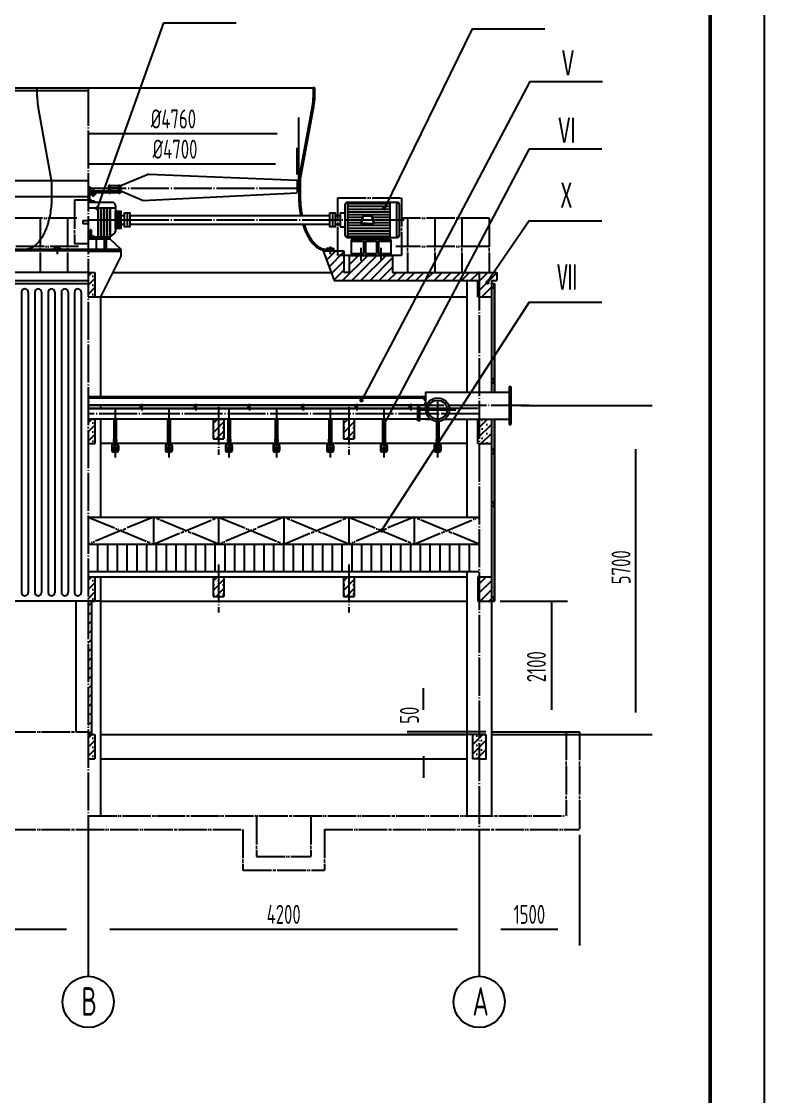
# Model space of a CAD drawing. Extents: x -1000 to 98460, y -3573 to 73239.
# Drawn here: x 69417 to 83100, y 16209 to 35990 of the extents above; entities that cross this region are included whole.
import ezdxf

# ---------------------------------------------------------------- set-up
doc = ezdxf.new("R2010")
doc.units = 0
doc.header["$LTSCALE"] = 35
doc.linetypes.add('S', pattern=[18, 15, -1, 0, -1, 0, -1])
doc.linetypes.add('Z', pattern=[22.5, 20, -1, 0.5, -1])
doc.layers.get('0').update_dxf_attribs({"linetype": 'CONTINUOUS'})
for name, color, linetype in [('2', 2, 'CONTINUOUS'), ('4', 1, 'Z'), ('5', 4, 'S'), ('6', 3, 'CONTINUOUS')]:
    doc.layers.add(name, color=color, linetype=linetype)
doc.styles.add('CXF', font='ascii.shx', dxfattribs={"width": 0.75, "bigfont": 'hz.shx'})
pattern_1 = [(45, (-30214.14, -19588.64), (-84.1899, 84.1899), []), (45, (-30129.95, -19588.64), (-84.1899, 84.1899), [0, -119.0625])]

# ---------------------------------------------------------------- blocks, each defined once
blk = doc.blocks.new('ARROW')
at = {"layer": '6'}
blk.add_lwpolyline([(0, 0, 0, 0.2, 0), (-1, 0, 0, 0, 0), (-2, 0, 0, 0, 0)], format="xyseb", dxfattribs=at)

msp = doc.modelspace()

# ---------------------------------------------------------------- hatches: boundary and pattern name
at = {"layer": '6'}
h = msp.add_hatch(color=256, dxfattribs=at)
edge = h.paths.add_edge_path()
edge.add_arc((73792, 34613), 1025, 349.5665, 360)
edge.add_line((74817, 34613), (74817, 34772))
edge.add_line((74817, 34772), (74792, 34772))
edge.add_line((74792, 34772), (74792, 34613))
edge.add_arc((73792, 34613), 1000, 349.5665, 360, ccw=False)
edge.add_line((74775, 34432), (74525, 33072))
edge.add_line((74525, 33072), (74525, 33022))
edge.add_line((74525, 33022), (74525, 32772))
edge.add_ellipse((75035, 32772), major_axis=(0, -1000), ratio=0.51, start_angle=270, end_angle=290.3345)
edge.add_line((74557, 32425), (74582, 32425))
edge.add_spline(control_points=[(74582, 32425), (74581, 32430), (74580, 32436), (74571, 32484), (74565, 32527), (74556, 32614), (74553, 32659), (74550, 32726), (74550, 32749), (74550, 32772)], knot_values=[4.712389, 4.712389, 4.712389, 4.712389, 4.731372, 4.731372, 4.866985, 4.866985, 5.002598, 5.002598, 5.072323, 5.072323, 5.072323, 5.072323], degree=3, periodic=0)
edge.add_line((74550, 32772), (74550, 33070))
edge.add_line((74550, 33070), (74800, 34428))
h = msp.add_hatch(color=256, dxfattribs=at)
edge = h.paths.add_edge_path()
edge.add_spline(control_points=[(75035, 31797), (75031, 31797), (75028, 31797), (75007, 31798), (74990, 31801), (74956, 31810), (74939, 31816), (74905, 31833), (74889, 31843), (74856, 31867), (74839, 31881), (74807, 31912), (74792, 31930), (74761, 31969), (74747, 31990), (74715, 32040), (74699, 32070), (74668, 32135), (74654, 32170), (74635, 32222), (74630, 32239), (74625, 32256)], knot_values=[5.263911, 5.263911, 5.263911, 5.263911, 5.287996, 5.287996, 5.398547, 5.398547, 5.509099, 5.509099, 5.61965, 5.61965, 5.730201, 5.730201, 5.840753, 5.840753, 5.951304, 5.951304, 6.086917, 6.086917, 6.22253, 6.22253, 6.283185, 6.283185, 6.283185, 6.283185], degree=3, periodic=0)
edge.add_line((74625, 32256), (74598, 32256))
edge.add_ellipse((75035, 32772), major_axis=(0, -1000), ratio=0.51, start_angle=301.0978, end_angle=360)
edge.add_line((75035, 31772), (75101, 31772))
edge.add_line((75101, 31772), (75101, 31797))
edge.add_line((75101, 31797), (75035, 31797))
for points in [[(75163, 31797), (75101, 31797), (75101, 31772), (75163, 31772)], [(78120, 31172), (78070, 31172), (78070, 31167), (78115, 31167), (78115, 31097), (78070, 31097), (78070, 31092), (78120, 31092)], [(78130, 31172), (78120, 31172), (78120, 29826), (78130, 29842)], [(78130, 29842), (78120, 29826), (78120, 29172), (78130, 29172)], [(78120, 29420), (78070, 29420), (78070, 29415), (78115, 29415), (78115, 29345), (78070, 29345), (78070, 29340), (78120, 29340)], [(78130, 28672), (78120, 28672), (78120, 28241), (78130, 28241)], [(78120, 28121), (78070, 28121), (78070, 28116), (78115, 28116), (78115, 28046), (78070, 28046), (78070, 28041), (78120, 28041)], [(78130, 28272), (78120, 28272), (78120, 26109), (78130, 26109)], [(78120, 27149), (78070, 27149), (78070, 27144), (78115, 27144), (78115, 27074), (78070, 27074), (78070, 27069), (78120, 27069)], [(78130, 25720), (78120, 25720), (78120, 25402), (78070, 25402), (78070, 25397), (78115, 25397), (78115, 25327), (78070, 25327), (78070, 25322), (78120, 25322), (78130, 25322)], [(78120, 25402), (78070, 25402), (78070, 25397), (78115, 25397), (78115, 25327), (78070, 25327), (78070, 25322), (78120, 25322)]]:
    msp.add_hatch(color=256, dxfattribs=at).paths.add_polyline_path(points)
h = msp.add_hatch(dxfattribs=at)
h.set_pattern_fill('SACNCR', color=256, scale=50, style=0)
h.set_pattern_definition([(45, (-30214.14, -13988.64), (-84.1899, 84.1899), []), (45, (-30129.95, -13988.64), (-84.1899, 84.1899), [0, -119.0625])])
h.paths.add_polyline_path([(70770, 31372), (70645, 31372), (70645, 30922), (70770, 30922)])
h = msp.add_hatch(dxfattribs=at)
h.set_pattern_fill('SACNCR', color=256, scale=50, style=0)
h.set_pattern_definition([(45, (-30214.14, -16688.64), (-84.1899, 84.1899), []), (45, (-30129.95, -16688.64), (-84.1899, 84.1899), [0, -119.0625])])
h.paths.add_polyline_path([(70770, 28672), (70645, 28672), (70645, 28222), (70770, 28222)])
h = msp.add_hatch(dxfattribs=at)
h.set_pattern_fill('SACNCR', color=256, scale=50, style=0)
h.set_pattern_definition([(45, (-32614.14, -16688.64), (-84.1899, 84.1899), []), (45, (-32529.95, -16688.64), (-84.1899, 84.1899), [0, -119.0625])])
h.paths.add_polyline_path([(73045, 28672), (72945, 28672), (72945, 28312), (73045, 28312)])
h.paths.add_polyline_path([(73145, 28672), (73045, 28672), (73045, 28312), (73145, 28312)])
h = msp.add_hatch(dxfattribs=at)
h.set_pattern_fill('SACNCR', color=256, scale=50, style=0)
h.set_pattern_definition([(45, (-30214.14, -16688.64), (-84.1899, 84.1899), []), (45, (-30129.95, -16688.64), (-84.1899, 84.1899), [0, -119.0625])])
h.paths.add_polyline_path([(75445, 28672), (75345, 28672), (75345, 28312), (75445, 28312)])
h.paths.add_polyline_path([(75445, 28312), (75545, 28312), (75545, 28672), (75445, 28672)])
h = msp.add_hatch(dxfattribs=at)
h.set_pattern_fill('SACNCR', color=256, scale=50, style=0)
h.set_pattern_definition([(45, (-30114.14, -17138.64), (-84.1899, 84.1899), []), (45, (-30029.95, -17138.64), (-84.1899, 84.1899), [0, -119.0625])])
h.paths.add_polyline_path([(78070, 28672), (77945, 28672), (77945, 28222), (78070, 28222)])
h.paths.add_polyline_path([(77945, 28672), (77820, 28672), (77820, 28222), (77945, 28222)])
h = msp.add_hatch(dxfattribs=at)
h.set_pattern_fill('SACNCR', color=256, scale=50, style=0)
h.set_pattern_definition(pattern_1)
h.paths.add_polyline_path([(70770, 25772), (70645, 25772), (70645, 25322), (70770, 25322)])
h = msp.add_hatch(dxfattribs=at)
h.set_pattern_fill('SACNCR', color=256, scale=50, style=0)
h.set_pattern_definition([(45, (-32614.14, -19588.64), (-84.1899, 84.1899), []), (45, (-32529.95, -19588.64), (-84.1899, 84.1899), [0, -119.0625])])
h.paths.add_polyline_path([(73045, 25772), (72945, 25772), (72945, 25412), (73045, 25412)])
h.paths.add_polyline_path([(73145, 25772), (73045, 25772), (73045, 25412), (73145, 25412)])
h = msp.add_hatch(dxfattribs=at)
h.set_pattern_fill('SACNCR', color=256, scale=50, style=0)
h.set_pattern_definition(pattern_1)
h.paths.add_polyline_path([(75445, 25772), (75345, 25772), (75345, 25412), (75445, 25412)])
h.paths.add_polyline_path([(75445, 25412), (75545, 25412), (75545, 25772), (75445, 25772)])
h = msp.add_hatch(dxfattribs=at)
h.set_pattern_fill('SACNCR', color=256, scale=50, style=0)
h.set_pattern_definition([(45, (3439.03, -34123.71), (-84.1899, 84.1899), []), (45, (3523.22, -34123.71), (-84.1899, 84.1899), [0, -119.0625])])
h.paths.add_polyline_path([(78130, 25720), (78120, 25720), (78120, 25402), (78070, 25402), (78070, 25397), (78115, 25397), (78115, 25327), (78070, 25327), (78070, 25322), (78120, 25322), (78130, 25322)])
h = msp.add_hatch(dxfattribs=at)
h.set_pattern_fill('SACNCR', color=256, scale=50, style=0)
h.set_pattern_definition([(45, (3439.03, -33723.71), (-84.1899, 84.1899), []), (45, (3523.22, -33723.71), (-84.1899, 84.1899), [0, -119.0625])])
h.paths.add_polyline_path([(70705, 25322), (70645, 25322), (70645, 22872), (70705, 22872)])
h = msp.add_hatch(dxfattribs=at)
h.set_pattern_fill('SACNCR', color=256, scale=50, style=0)
h.set_pattern_definition([(45, (-30214.14, -22488.64), (-84.1899, 84.1899), []), (45, (-30129.95, -22488.64), (-84.1899, 84.1899), [0, -119.0625])])
h.paths.add_polyline_path([(70770, 22872), (70645, 22872), (70645, 22422), (70770, 22422)])
h = msp.add_hatch(dxfattribs=at)
h.set_pattern_fill('SACNCR', color=256, scale=50, style=0)
h.set_pattern_definition(pattern_1)
h.paths.add_polyline_path([(77845, 22872), (77720, 22872), (77720, 22422), (77845, 22422)])
h.paths.add_polyline_path([(77970, 22872), (77845, 22872), (77845, 22422), (77970, 22422)])

# ---------------------------------------------------------------- linework, layer by layer
msp.add_lwpolyline([(83100, -3573), (83100, 55827)])
msp.add_lwpolyline([(82100, -2573, 70, 70, 0), (82100, 54827, 70, 70, 0)], format="xyseb")
at = {"layer": '2'}
for p, q in [((66473, 34772), (74792, 34772)), ((66473, 34722), (70645, 34722)), ((69705, 34613), (69705, 34772)), ((74792, 34613), (74792, 34772)), ((74817, 34772), (74792, 34772)), ((74817, 34613), (74817, 34772)), ((69972, 33067), (69722, 34428)), ((74525, 33072), (74775, 34432)), ((74550, 33067), (74800, 34428)), ((66740, 33067), (70645, 33067)), ((69972, 33072), (69972, 32772)), ((71759, 33182), (71246, 32968)), ((71759, 33182), (74495, 33072)), ((74495, 33072), (74495, 32837)), ((74525, 33072), (74525, 32772)), ((74550, 33072), (74550, 32772)), ((70645, 32950), (70683, 32950)), ((71246, 32871), (70645, 32871)), ((70683, 32950), (70683, 32871)), ((71022, 32968), (71022, 32871)), ((71032, 32968), (71022, 32968)), ((71032, 32979), (71051, 32979)), ((71032, 32871), (71032, 32979)), ((71051, 32979), (71051, 32871)), ((71211, 32968), (71051, 32968)), ((71051, 32930), (71211, 32930)), ((71211, 32913), (71051, 32913)), ((71211, 32979), (71230, 32979)), ((71211, 32871), (71211, 32979)), ((71230, 32979), (71230, 32871)), ((71246, 32968), (71230, 32968)), ((71246, 32871), (71246, 32968)), ((71643, 32696), (71246, 32871)), ((71246, 32871), (71246, 32836)), ((66740, 32772), (70645, 32772)), ((71246, 32836), (70645, 32836)), ((70772, 32801), (70645, 32801)), ((70707, 32701), (70645, 32701)), ((70762, 32683), (70645, 32683)), ((71096, 32657), (70645, 32657)), ((70671, 32801), (70671, 32701)), ((70707, 32701), (70707, 32683)), ((70762, 32683), (70762, 32657)), ((70772, 32836), (70772, 32801)), ((71032, 32824), (71032, 32836)), ((71051, 32824), (71032, 32824)), ((71051, 32836), (71051, 32824)), ((71211, 32824), (71211, 32836)), ((71230, 32824), (71211, 32824)), ((71230, 32836), (71230, 32824)), ((71643, 32696), (74495, 32837)), ((75421, 32666), (75398, 32655)), ((75421, 32666), (76328, 32666)), ((75421, 32666), (75421, 32014)), ((76203, 32014), (76203, 32666)), ((76328, 32014), (76328, 32666)), ((71146, 32558), (70645, 32558)), ((70823, 32558), (70823, 32025)), ((70831, 32558), (70831, 32025)), ((70878, 32558), (70878, 32025)), ((70886, 32558), (70886, 32025)), ((70933, 32558), (70933, 32025)), ((70941, 32558), (70941, 32025)), ((70988, 32558), (70988, 32025)), ((70996, 32558), (70996, 32025)), ((71043, 32558), (71043, 32025)), ((71051, 32558), (71051, 32025)), ((71146, 32607), (71146, 32558)), ((71146, 32558), (71146, 32499)), ((71169, 32499), (71169, 32183)), ((71177, 32499), (71177, 32183)), ((71208, 32499), (71208, 32183)), ((71216, 32499), (71216, 32183)), ((71366, 32468), (71366, 32212)), ((75146, 32468), (75146, 32212)), ((75283, 32471), (75283, 32209)), ((75283, 32471), (75371, 32471)), ((75371, 32610), (75371, 32070)), ((75421, 32640), (76203, 32640)), ((75421, 32590), (76203, 32590)), ((75421, 32540), (76203, 32540)), ((75421, 32490), (76203, 32490)), ((76378, 32064), (76378, 32616)), ((71244, 32420), (71316, 32420)), ((71244, 32261), (71316, 32261)), ((71415, 32420), (75097, 32420)), ((71415, 32261), (75097, 32261)), ((74557, 32425), (74582, 32425)), ((74598, 32256), (74625, 32256)), ((75196, 32420), (75283, 32420)), ((75196, 32261), (75283, 32261)), ((75421, 32440), (76203, 32440)), ((75421, 32390), (75696, 32390)), ((75421, 32340), (75684, 32340)), ((75421, 32290), (75672, 32290)), ((75703, 32416), (75668, 32277)), ((75786, 32271), (75673, 32271)), ((75707, 32411), (75675, 32282)), ((75786, 32276), (75680, 32276)), ((75708, 32420), (75864, 32420)), ((75712, 32415), (75860, 32415)), ((75786, 32276), (75892, 32276)), ((75786, 32271), (75898, 32271)), ((75865, 32411), (75897, 32282)), ((75869, 32416), (75903, 32277)), ((75875, 32390), (76203, 32390)), ((75887, 32340), (76203, 32340)), ((75900, 32290), (76203, 32290)), ((70682, 32154), (70682, 32025)), ((70698, 32154), (70682, 32154)), ((70698, 32154), (70698, 32040)), ((71128, 32094), (71046, 32025)), ((71146, 32183), (71146, 32132)), ((75283, 32209), (75371, 32209)), ((75421, 32240), (76203, 32240)), ((75421, 32190), (76203, 32190)), ((75421, 32140), (76203, 32140)), ((75421, 32090), (76203, 32090)), ((70645, 32025), (71046, 32025)), ((70645, 31990), (71046, 31990)), ((70698, 32040), (70760, 32040)), ((70760, 32040), (70760, 32025)), ((70794, 31990), (70794, 31800)), ((70941, 31990), (70941, 31800)), ((70976, 31990), (70976, 31800)), ((71046, 32025), (71046, 31990)), ((71046, 31990), (71246, 31800)), ((75398, 32025), (75421, 32014)), ((75421, 32040), (76203, 32040)), ((75421, 32014), (76328, 32014)), ((75486, 31981), (76218, 31981)), ((75486, 31981), (75486, 31686)), ((75486, 31946), (75714, 31946)), ((75714, 31946), (75714, 31721)), ((75749, 31946), (75749, 31721)), ((75749, 31946), (75955, 31946)), ((75955, 31946), (75955, 31721)), ((75990, 31946), (75990, 31721)), ((75990, 31946), (76218, 31946)), ((76218, 31981), (76218, 31686)), ((70645, 31772), (65938, 31772)), ((70645, 31797), (66127, 31797)), ((70009, 31822), (70009, 31797)), ((70137, 31822), (70009, 31822)), ((70137, 31822), (70137, 31797)), ((70645, 31800), (71246, 31800)), ((70645, 31765), (71246, 31765)), ((71246, 31672), (70870, 30922)), ((71246, 31800), (71246, 31765)), ((71246, 31765), (71246, 31672)), ((74975, 31772), (75352, 31772)), ((74975, 31772), (75175, 31222)), ((75035, 31822), (75163, 31822)), ((75035, 31822), (75035, 31797)), ((75035, 31797), (75163, 31797)), ((75163, 31822), (75163, 31772)), ((75352, 31772), (75352, 31372)), ((75452, 31686), (76252, 31686)), ((75452, 31686), (75452, 31372)), ((75486, 31721), (75714, 31721)), ((75749, 31721), (75955, 31721)), ((75990, 31721), (76218, 31721)), ((76252, 31686), (76252, 31372)), ((70645, 31372), (63120, 31372)), ((70645, 31372), (70770, 31372)), ((70645, 31372), (70770, 31372)), ((70770, 31372), (70770, 30922)), ((71096, 31372), (75120, 31372)), ((75452, 31372), (75352, 31372)), ((75407, 31372), (75407, 31372)), ((76252, 31372), (78170, 31372)), ((77820, 31372), (78070, 31372)), ((78170, 31372), (78170, 31222)), ((66231, 31222), (70645, 31222)), ((66231, 31172), (70645, 31172)), ((75175, 31222), (77820, 31222)), ((77620, 31222), (77620, 29172)), ((77820, 30922), (77820, 31222)), ((78070, 31222), (78070, 29172)), ((78070, 31222), (78070, 30922)), ((78070, 31222), (78170, 31222)), ((78070, 31172), (78130, 31172)), ((78070, 31167), (78115, 31167)), ((78070, 31097), (78115, 31097)), ((78070, 31092), (78120, 31092)), ((78115, 31167), (78115, 31097)), ((78120, 31172), (78120, 29172)), ((78130, 31172), (78130, 29172)), ((69420, 31011), (69420, 26361)), ((69542, 31011), (69542, 26361)), ((69664, 31011), (69664, 26361)), ((69786, 31011), (69786, 26361)), ((69908, 31011), (69908, 26361)), ((70030, 31011), (70030, 26361)), ((70152, 31011), (70152, 26361)), ((70274, 31011), (70274, 26361)), ((70396, 31011), (70396, 26361)), ((70518, 31011), (70518, 26361)), ((70645, 30922), (70770, 30922)), ((70645, 30922), (70870, 30922)), ((70870, 30922), (70870, 29082)), ((70870, 30922), (77620, 30922)), ((77820, 30922), (78070, 30922)), ((78070, 29420), (78120, 29420)), ((78070, 29415), (78115, 29415)), ((78070, 29345), (78115, 29345)), ((78070, 29340), (78120, 29340)), ((78115, 29415), (78115, 29345)), ((76855, 29082), (70645, 29082)), ((76855, 29172), (76855, 28872)), ((76855, 29172), (78395, 29172)), ((78395, 29272), (78395, 28572)), ((78395, 29272), (78430, 29272)), ((78430, 29272), (78430, 28572)), ((76855, 28922), (70645, 28922)), ((70670, 28917), (70645, 28917)), ((70670, 28917), (70670, 28922)), ((70870, 28922), (70870, 28872)), ((71610, 28922), (71610, 28872)), ((71610, 28872), (71610, 28922)), ((71615, 28872), (71615, 28917)), ((71660, 28917), (71615, 28917)), ((71660, 28917), (71660, 28922)), ((72600, 28872), (72600, 28922)), ((72600, 28922), (72600, 28872)), ((72650, 28917), (72605, 28917)), ((72605, 28872), (72605, 28917)), ((72650, 28917), (72650, 28922)), ((73590, 28872), (73590, 28922)), ((73590, 28922), (73590, 28872)), ((73640, 28917), (73595, 28917)), ((73595, 28872), (73595, 28917)), ((73640, 28917), (73640, 28922)), ((74580, 28872), (74580, 28922)), ((74580, 28922), (74580, 28872)), ((74630, 28917), (74585, 28917)), ((74585, 28872), (74585, 28917)), ((74630, 28917), (74630, 28922)), ((75570, 28872), (75570, 28922)), ((75570, 28922), (75570, 28872)), ((75620, 28917), (75575, 28917)), ((75575, 28872), (75575, 28917)), ((75620, 28917), (75620, 28922)), ((76560, 28872), (76560, 28922)), ((76560, 28922), (76560, 28872)), ((76610, 28917), (76565, 28917)), ((76565, 28872), (76565, 28917)), ((76610, 28917), (76610, 28922)), ((76715, 28642), (76715, 28902)), ((76755, 28902), (76715, 28902)), ((76735, 28642), (76735, 28902)), ((76755, 28642), (76755, 28902)), ((70645, 28872), (76715, 28872)), ((76715, 28872), (70645, 28872)), ((77820, 28872), (70870, 28872)), ((75345, 28872), (75545, 28872)), ((77080, 28872), (76755, 28872)), ((76755, 28872), (76864, 28872)), ((76855, 28872), (76939, 28872)), ((76715, 28672), (70645, 28672)), ((70645, 28672), (70770, 28672)), ((70645, 28672), (70770, 28672)), ((70770, 28672), (70770, 28222)), ((70870, 28672), (70870, 26872)), ((71117, 28672), (71117, 28342)), ((71163, 28672), (71163, 28342)), ((72107, 28672), (72107, 28342)), ((72153, 28672), (72153, 28342)), ((72945, 28672), (73145, 28672)), ((72945, 28672), (72945, 28312)), ((73145, 28672), (73145, 28312)), ((73214, 28672), (73214, 28342)), ((73260, 28672), (73260, 28342)), ((74087, 28672), (74087, 28342)), ((74133, 28672), (74133, 28342)), ((75077, 28672), (75077, 28342)), ((75123, 28672), (75123, 28342)), ((75345, 28672), (75345, 28312)), ((75545, 28672), (75545, 28312)), ((76067, 28672), (76067, 28342)), ((76113, 28672), (76113, 28342)), ((76755, 28642), (76715, 28642)), ((76907, 28672), (76755, 28672)), ((76855, 28672), (76950, 28672)), ((77057, 28630), (77057, 28342)), ((77103, 28630), (77103, 28342)), ((77210, 28672), (78395, 28672)), ((77620, 28672), (77620, 26872)), ((77820, 28672), (78070, 28672)), ((77820, 28222), (77820, 28672)), ((78070, 28672), (78070, 28222)), ((78120, 28672), (78120, 25322)), ((78130, 28672), (78130, 25322)), ((78395, 28572), (78430, 28572)), ((71117, 28317), (71113, 28292)), ((71113, 28292), (71167, 28292)), ((71113, 28292), (71113, 28262)), ((71117, 28342), (71163, 28342)), ((71117, 28342), (71117, 28317)), ((71117, 28317), (71163, 28317)), ((71163, 28342), (71163, 28317)), ((71163, 28317), (71167, 28292)), ((71167, 28292), (71167, 28262)), ((72107, 28317), (72103, 28292)), ((72103, 28292), (72157, 28292)), ((72103, 28292), (72103, 28262)), ((72107, 28342), (72153, 28342)), ((72107, 28342), (72107, 28317)), ((72107, 28317), (72153, 28317)), ((72153, 28342), (72153, 28317)), ((72153, 28317), (72157, 28292)), ((72157, 28292), (72157, 28262)), ((72945, 28312), (73145, 28312)), ((73214, 28317), (73210, 28292)), ((73210, 28292), (73264, 28292)), ((73210, 28292), (73210, 28262)), ((73214, 28342), (73260, 28342)), ((73214, 28342), (73214, 28317)), ((73214, 28317), (73260, 28317)), ((73260, 28342), (73260, 28317)), ((73260, 28317), (73264, 28292)), ((73264, 28292), (73264, 28262)), ((74087, 28317), (74083, 28292)), ((74083, 28292), (74137, 28292)), ((74083, 28292), (74083, 28262)), ((74087, 28342), (74133, 28342)), ((74087, 28342), (74087, 28317)), ((74087, 28317), (74133, 28317)), ((74133, 28342), (74133, 28317)), ((74133, 28317), (74137, 28292)), ((74137, 28292), (74137, 28262)), ((75077, 28317), (75073, 28292)), ((75073, 28292), (75127, 28292)), ((75073, 28292), (75073, 28262)), ((75077, 28342), (75123, 28342)), ((75077, 28342), (75077, 28317)), ((75077, 28317), (75123, 28317)), ((75123, 28342), (75123, 28317)), ((75123, 28317), (75127, 28292)), ((75127, 28292), (75127, 28262)), ((75345, 28312), (75545, 28312)), ((76067, 28317), (76063, 28292)), ((76063, 28292), (76063, 28262)), ((76063, 28292), (76117, 28292)), ((76067, 28342), (76067, 28317)), ((76067, 28342), (76113, 28342)), ((76067, 28317), (76113, 28317)), ((76113, 28342), (76113, 28317)), ((76113, 28317), (76117, 28292)), ((76117, 28292), (76117, 28262)), ((77057, 28317), (77053, 28292)), ((77053, 28292), (77107, 28292)), ((77053, 28292), (77053, 28262)), ((77057, 28342), (77103, 28342)), ((77057, 28342), (77057, 28317)), ((77057, 28317), (77103, 28317)), ((77103, 28342), (77103, 28317)), ((77103, 28317), (77107, 28292)), ((77107, 28292), (77107, 28262)), ((70645, 28222), (70770, 28222)), ((70645, 28222), (70770, 28222)), ((77620, 28222), (70870, 28222)), ((71079, 28184), (71079, 28097)), ((71091, 28184), (71091, 28097)), ((71091, 28152), (71137, 28152)), ((71091, 28117), (71137, 28117)), ((71091, 28107), (71137, 28107)), ((71096, 28152), (71096, 28117)), ((71100, 28152), (71100, 28117)), ((71105, 28152), (71105, 28117)), ((71109, 28152), (71109, 28117)), ((71113, 28262), (71167, 28262)), ((71114, 28152), (71114, 28117)), ((71117, 28262), (71118, 28227)), ((71119, 28215), (71119, 28212)), ((71119, 28212), (71137, 28212)), ((71119, 28152), (71119, 28117)), ((71123, 28227), (71122, 28227)), ((71123, 28215), (71122, 28215)), ((71123, 28227), (71123, 28215)), ((71123, 28152), (71123, 28117)), ((71128, 28152), (71128, 28117)), ((71132, 28152), (71132, 28117)), ((71137, 28227), (71137, 28072)), ((71143, 28227), (71137, 28227)), ((71137, 28152), (71137, 28117)), ((71140, 28227), (71140, 28072)), ((71143, 28227), (71143, 28072)), ((71143, 28212), (71161, 28212)), ((71143, 28152), (71189, 28152)), ((71143, 28117), (71189, 28117)), ((71143, 28107), (71189, 28107)), ((71148, 28152), (71148, 28117)), ((71152, 28152), (71152, 28117)), ((71157, 28227), (71157, 28215)), ((71157, 28227), (71158, 28227)), ((71157, 28227), (71157, 28215)), ((71157, 28215), (71158, 28215)), ((71157, 28152), (71157, 28117)), ((71161, 28215), (71161, 28212)), ((71161, 28215), (71161, 28212)), ((71161, 28152), (71161, 28117)), ((71163, 28262), (71162, 28227)), ((71166, 28152), (71166, 28117)), ((71171, 28152), (71171, 28117)), ((71175, 28152), (71175, 28117)), ((71180, 28152), (71180, 28117)), ((71184, 28152), (71184, 28117)), ((71189, 28184), (71189, 28097)), ((71201, 28184), (71201, 28097)), ((72069, 28184), (72069, 28097)), ((72081, 28184), (72081, 28097)), ((72081, 28152), (72127, 28152)), ((72081, 28117), (72127, 28117)), ((72081, 28107), (72127, 28107)), ((72086, 28152), (72086, 28117)), ((72090, 28152), (72090, 28117)), ((72095, 28152), (72095, 28117)), ((72099, 28152), (72099, 28117)), ((72103, 28262), (72157, 28262)), ((72104, 28152), (72104, 28117)), ((72107, 28262), (72108, 28227)), ((72109, 28215), (72109, 28212)), ((72109, 28212), (72127, 28212)), ((72109, 28152), (72109, 28117)), ((72113, 28227), (72112, 28227)), ((72113, 28215), (72112, 28215)), ((72113, 28227), (72113, 28215)), ((72113, 28152), (72113, 28117)), ((72118, 28152), (72118, 28117)), ((72122, 28152), (72122, 28117)), ((72127, 28227), (72127, 28072)), ((72133, 28227), (72127, 28227)), ((72127, 28152), (72127, 28117)), ((72130, 28227), (72130, 28072)), ((72133, 28227), (72133, 28072)), ((72133, 28212), (72151, 28212)), ((72133, 28152), (72179, 28152)), ((72133, 28117), (72179, 28117)), ((72133, 28107), (72179, 28107)), ((72138, 28152), (72138, 28117)), ((72142, 28152), (72142, 28117)), ((72147, 28227), (72147, 28215)), ((72147, 28227), (72148, 28227)), ((72147, 28227), (72147, 28215)), ((72147, 28215), (72148, 28215)), ((72147, 28152), (72147, 28117)), ((72151, 28215), (72151, 28212)), ((72151, 28215), (72151, 28212)), ((72151, 28152), (72151, 28117)), ((72153, 28262), (72152, 28227)), ((72156, 28152), (72156, 28117)), ((72161, 28152), (72161, 28117)), ((72165, 28152), (72165, 28117)), ((72170, 28152), (72170, 28117)), ((72174, 28152), (72174, 28117)), ((72179, 28184), (72179, 28097)), ((72191, 28184), (72191, 28097)), ((73176, 28184), (73176, 28097)), ((73188, 28184), (73188, 28097)), ((73188, 28152), (73234, 28152)), ((73188, 28117), (73234, 28117)), ((73188, 28107), (73234, 28107)), ((73193, 28152), (73193, 28117)), ((73197, 28152), (73197, 28117)), ((73202, 28152), (73202, 28117)), ((73207, 28152), (73207, 28117)), ((73210, 28262), (73264, 28262)), ((73211, 28152), (73211, 28117)), ((73214, 28262), (73216, 28227)), ((73216, 28215), (73216, 28212)), ((73216, 28212), (73234, 28212)), ((73216, 28152), (73216, 28117)), ((73220, 28227), (73219, 28227)), ((73220, 28215), (73219, 28215)), ((73220, 28227), (73220, 28215)), ((73220, 28152), (73220, 28117)), ((73225, 28152), (73225, 28117)), ((73230, 28152), (73230, 28117)), ((73234, 28227), (73234, 28072)), ((73240, 28227), (73234, 28227)), ((73234, 28152), (73234, 28117)), ((73237, 28227), (73237, 28072)), ((73240, 28227), (73240, 28072)), ((73240, 28212), (73258, 28212)), ((73240, 28152), (73286, 28152)), ((73240, 28117), (73286, 28117)), ((73240, 28107), (73286, 28107)), ((73245, 28152), (73245, 28117)), ((73249, 28152), (73249, 28117)), ((73254, 28227), (73254, 28215)), ((73254, 28227), (73255, 28227)), ((73254, 28227), (73254, 28215)), ((73254, 28215), (73255, 28215)), ((73254, 28152), (73254, 28117)), ((73258, 28215), (73258, 28212)), ((73258, 28215), (73258, 28212)), ((73260, 28262), (73259, 28227)), ((73259, 28152), (73259, 28117)), ((73263, 28152), (73263, 28117)), ((73268, 28152), (73268, 28117)), ((73272, 28152), (73272, 28117)), ((73277, 28152), (73277, 28117)), ((73282, 28152), (73282, 28117)), ((73286, 28184), (73286, 28097)), ((73298, 28184), (73298, 28097)), ((74049, 28184), (74049, 28097)), ((74061, 28184), (74061, 28097)), ((74061, 28152), (74107, 28152)), ((74061, 28117), (74107, 28117)), ((74061, 28107), (74107, 28107)), ((74066, 28152), (74066, 28117)), ((74070, 28152), (74070, 28117)), ((74075, 28152), (74075, 28117)), ((74079, 28152), (74079, 28117)), ((74083, 28262), (74137, 28262)), ((74084, 28152), (74084, 28117)), ((74087, 28262), (74088, 28227)), ((74089, 28215), (74089, 28212)), ((74089, 28212), (74107, 28212)), ((74089, 28152), (74089, 28117)), ((74093, 28227), (74092, 28227)), ((74093, 28215), (74092, 28215)), ((74093, 28227), (74093, 28215)), ((74093, 28152), (74093, 28117)), ((74098, 28152), (74098, 28117)), ((74102, 28152), (74102, 28117)), ((74107, 28227), (74107, 28072)), ((74113, 28227), (74107, 28227)), ((74107, 28152), (74107, 28117)), ((74110, 28227), (74110, 28072)), ((74113, 28227), (74113, 28072)), ((74113, 28212), (74131, 28212)), ((74113, 28152), (74159, 28152)), ((74113, 28117), (74159, 28117)), ((74113, 28107), (74159, 28107)), ((74118, 28152), (74118, 28117)), ((74122, 28152), (74122, 28117)), ((74127, 28227), (74127, 28215)), ((74127, 28227), (74128, 28227)), ((74127, 28227), (74127, 28215)), ((74127, 28215), (74128, 28215)), ((74127, 28152), (74127, 28117)), ((74131, 28215), (74131, 28212)), ((74131, 28215), (74131, 28212)), ((74131, 28152), (74131, 28117)), ((74133, 28262), (74132, 28227)), ((74136, 28152), (74136, 28117)), ((74141, 28152), (74141, 28117)), ((74145, 28152), (74145, 28117)), ((74150, 28152), (74150, 28117)), ((74154, 28152), (74154, 28117)), ((74159, 28184), (74159, 28097)), ((74171, 28184), (74171, 28097)), ((75039, 28184), (75039, 28097)), ((75051, 28184), (75051, 28097)), ((75051, 28152), (75097, 28152)), ((75051, 28117), (75097, 28117)), ((75051, 28107), (75097, 28107)), ((75056, 28152), (75056, 28117)), ((75060, 28152), (75060, 28117)), ((75065, 28152), (75065, 28117)), ((75069, 28152), (75069, 28117)), ((75073, 28262), (75127, 28262)), ((75074, 28152), (75074, 28117)), ((75077, 28262), (75078, 28227)), ((75079, 28215), (75079, 28212)), ((75079, 28212), (75097, 28212)), ((75079, 28152), (75079, 28117)), ((75083, 28227), (75082, 28227)), ((75083, 28215), (75082, 28215)), ((75083, 28227), (75083, 28215)), ((75083, 28152), (75083, 28117)), ((75088, 28152), (75088, 28117)), ((75092, 28152), (75092, 28117)), ((75097, 28227), (75097, 28072)), ((75103, 28227), (75097, 28227)), ((75097, 28152), (75097, 28117)), ((75100, 28227), (75100, 28072)), ((75103, 28227), (75103, 28072)), ((75103, 28212), (75121, 28212)), ((75103, 28152), (75149, 28152)), ((75103, 28117), (75149, 28117)), ((75103, 28107), (75149, 28107)), ((75108, 28152), (75108, 28117)), ((75112, 28152), (75112, 28117)), ((75117, 28227), (75117, 28215)), ((75117, 28227), (75118, 28227)), ((75117, 28227), (75117, 28215)), ((75117, 28215), (75118, 28215)), ((75117, 28152), (75117, 28117)), ((75121, 28215), (75121, 28212)), ((75121, 28215), (75121, 28212)), ((75121, 28152), (75121, 28117)), ((75123, 28262), (75122, 28227)), ((75126, 28152), (75126, 28117)), ((75131, 28152), (75131, 28117)), ((75135, 28152), (75135, 28117)), ((75140, 28152), (75140, 28117)), ((75144, 28152), (75144, 28117)), ((75149, 28184), (75149, 28097)), ((75161, 28184), (75161, 28097)), ((76029, 28184), (76029, 28097)), ((76041, 28184), (76041, 28097)), ((76041, 28152), (76087, 28152)), ((76041, 28117), (76087, 28117)), ((76041, 28107), (76087, 28107)), ((76046, 28152), (76046, 28117)), ((76050, 28152), (76050, 28117)), ((76055, 28152), (76055, 28117)), ((76059, 28152), (76059, 28117)), ((76063, 28262), (76117, 28262)), ((76064, 28152), (76064, 28117)), ((76067, 28262), (76068, 28227)), ((76069, 28215), (76069, 28212)), ((76069, 28212), (76087, 28212)), ((76069, 28152), (76069, 28117)), ((76073, 28227), (76072, 28227)), ((76073, 28215), (76072, 28215)), ((76073, 28227), (76073, 28215)), ((76073, 28152), (76073, 28117)), ((76078, 28152), (76078, 28117)), ((76082, 28152), (76082, 28117)), ((76093, 28227), (76087, 28227)), ((76087, 28227), (76087, 28072)), ((76087, 28152), (76087, 28117)), ((76090, 28227), (76090, 28072)), ((76093, 28227), (76093, 28072)), ((76093, 28212), (76111, 28212)), ((76093, 28152), (76139, 28152)), ((76093, 28117), (76139, 28117)), ((76093, 28107), (76139, 28107)), ((76098, 28152), (76098, 28117)), ((76102, 28152), (76102, 28117)), ((76107, 28227), (76107, 28215)), ((76107, 28227), (76108, 28227)), ((76107, 28227), (76107, 28215)), ((76107, 28215), (76108, 28215)), ((76107, 28152), (76107, 28117)), ((76111, 28215), (76111, 28212)), ((76111, 28215), (76111, 28212)), ((76111, 28152), (76111, 28117)), ((76113, 28262), (76112, 28227)), ((76116, 28152), (76116, 28117)), ((76121, 28152), (76121, 28117)), ((76125, 28152), (76125, 28117)), ((76130, 28152), (76130, 28117)), ((76134, 28152), (76134, 28117)), ((76139, 28184), (76139, 28097)), ((76151, 28184), (76151, 28097)), ((77019, 28184), (77019, 28097)), ((77031, 28184), (77031, 28097)), ((77031, 28152), (77077, 28152)), ((77031, 28117), (77077, 28117)), ((77031, 28107), (77077, 28107)), ((77036, 28152), (77036, 28117)), ((77040, 28152), (77040, 28117)), ((77045, 28152), (77045, 28117)), ((77049, 28152), (77049, 28117)), ((77053, 28262), (77107, 28262)), ((77054, 28152), (77054, 28117)), ((77057, 28262), (77058, 28227)), ((77059, 28215), (77059, 28212)), ((77059, 28212), (77077, 28212)), ((77059, 28152), (77059, 28117)), ((77063, 28227), (77062, 28227)), ((77063, 28215), (77062, 28215)), ((77063, 28227), (77063, 28215)), ((77063, 28152), (77063, 28117)), ((77068, 28152), (77068, 28117)), ((77072, 28152), (77072, 28117)), ((77077, 28227), (77077, 28072)), ((77083, 28227), (77077, 28227)), ((77077, 28152), (77077, 28117)), ((77080, 28227), (77080, 28072)), ((77083, 28227), (77083, 28072)), ((77083, 28212), (77101, 28212)), ((77083, 28152), (77129, 28152)), ((77083, 28117), (77129, 28117)), ((77083, 28107), (77129, 28107)), ((77088, 28152), (77088, 28117)), ((77092, 28152), (77092, 28117)), ((77097, 28227), (77097, 28215)), ((77097, 28227), (77098, 28227)), ((77097, 28227), (77097, 28215)), ((77097, 28215), (77098, 28215)), ((77097, 28152), (77097, 28117)), ((77101, 28215), (77101, 28212)), ((77101, 28215), (77101, 28212)), ((77101, 28152), (77101, 28117)), ((77103, 28262), (77102, 28227)), ((77106, 28152), (77106, 28117)), ((77111, 28152), (77111, 28117)), ((77115, 28152), (77115, 28117)), ((77120, 28152), (77120, 28117)), ((77124, 28152), (77124, 28117)), ((77129, 28184), (77129, 28097)), ((77141, 28184), (77141, 28097)), ((77820, 28222), (78070, 28222)), ((78070, 28272), (78070, 25609)), ((78070, 28121), (78120, 28121)), ((78070, 28116), (78115, 28116)), ((78115, 28116), (78115, 28046)), ((71104, 28084), (71137, 28084)), ((71104, 28072), (71176, 28072)), ((71136, 28090), (71134, 28084)), ((71136, 28090), (71137, 28090)), ((71143, 28090), (71144, 28090)), ((71143, 28084), (71176, 28084)), ((71144, 28090), (71146, 28084)), ((72094, 28084), (72127, 28084)), ((72094, 28072), (72166, 28072)), ((72126, 28090), (72124, 28084)), ((72126, 28090), (72127, 28090)), ((72133, 28090), (72134, 28090)), ((72133, 28084), (72166, 28084)), ((72134, 28090), (72136, 28084)), ((73201, 28084), (73234, 28084)), ((73201, 28072), (73273, 28072)), ((73233, 28090), (73231, 28084)), ((73233, 28090), (73234, 28090)), ((73240, 28090), (73242, 28090)), ((73240, 28084), (73273, 28084)), ((73242, 28090), (73244, 28084)), ((74074, 28084), (74107, 28084)), ((74074, 28072), (74146, 28072)), ((74106, 28090), (74104, 28084)), ((74106, 28090), (74107, 28090)), ((74113, 28090), (74114, 28090)), ((74113, 28084), (74146, 28084)), ((74114, 28090), (74116, 28084)), ((75064, 28084), (75097, 28084)), ((75064, 28072), (75136, 28072)), ((75096, 28090), (75094, 28084)), ((75096, 28090), (75097, 28090)), ((75103, 28090), (75104, 28090)), ((75103, 28084), (75136, 28084)), ((75104, 28090), (75106, 28084)), ((76054, 28084), (76087, 28084)), ((76054, 28072), (76126, 28072)), ((76086, 28090), (76084, 28084)), ((76086, 28090), (76087, 28090)), ((76093, 28090), (76094, 28090)), ((76093, 28084), (76126, 28084)), ((76094, 28090), (76096, 28084)), ((77044, 28084), (77077, 28084)), ((77044, 28072), (77116, 28072)), ((77076, 28090), (77074, 28084)), ((77076, 28090), (77077, 28090)), ((77083, 28090), (77084, 28090)), ((77083, 28084), (77116, 28084)), ((77084, 28090), (77086, 28084)), ((78070, 28046), (78115, 28046)), ((78070, 28041), (78120, 28041)), ((78070, 27149), (78120, 27149)), ((78070, 27144), (78115, 27144)), ((78115, 27144), (78115, 27074)), ((78070, 27074), (78115, 27074)), ((78070, 27069), (78120, 27069)), ((69420, 26361), (69420, 25483)), ((69542, 26361), (69542, 25483)), ((69664, 26361), (69664, 25483)), ((69786, 26361), (69786, 25483)), ((69908, 26361), (69908, 25483)), ((70030, 26361), (70030, 25483)), ((70152, 26361), (70152, 25483)), ((70274, 26361), (70274, 25483)), ((70396, 26361), (70396, 25483)), ((70518, 26361), (70518, 25483)), ((70645, 25772), (70770, 25772)), ((70645, 25772), (70770, 25772)), ((70645, 25772), (77620, 25772)), ((70770, 25772), (70770, 25322)), ((70870, 25772), (70870, 21372)), ((72945, 25772), (72945, 25412)), ((72945, 25772), (73145, 25772)), ((73145, 25772), (73145, 25412)), ((75345, 25772), (75545, 25772)), ((75345, 25772), (75345, 25412)), ((75545, 25772), (75545, 25412)), ((77620, 25872), (77620, 21372)), ((77820, 25772), (77820, 25322)), ((77820, 25772), (78070, 25772)), ((77820, 25772), (77820, 25427)), ((78070, 25609), (78070, 21372)), ((78070, 25559), (78070, 25322)), ((70870, 25322), (63160, 25322)), ((70420, 25322), (70420, 22922)), ((70645, 25322), (70770, 25322)), ((70645, 25322), (70770, 25322)), ((70645, 25322), (70770, 25322)), ((70705, 25322), (70705, 22872)), ((70870, 25322), (77620, 25322)), ((72945, 25412), (73145, 25412)), ((75345, 25412), (75545, 25412)), ((77820, 25322), (78130, 25322)), ((78070, 25435), (78070, 25322)), ((78070, 25402), (78120, 25402)), ((78070, 25397), (78115, 25397)), ((78070, 25327), (78115, 25327)), ((78070, 25322), (78120, 25322)), ((78115, 25397), (78115, 25327)), ((70645, 22872), (70770, 22872)), ((70645, 22872), (70770, 22872)), ((70770, 22872), (70770, 22422)), ((70870, 22872), (77620, 22872)), ((77720, 22872), (77720, 22422)), ((77845, 22872), (77720, 22872)), ((77845, 22872), (77720, 22872)), ((77845, 22872), (77970, 22872)), ((77845, 22872), (77970, 22872)), ((77970, 22872), (77970, 22422)), ((70645, 22422), (70770, 22422)), ((70645, 22422), (70770, 22422)), ((70870, 22422), (77620, 22422)), ((77845, 22422), (77720, 22422)), ((77845, 22422), (77720, 22422)), ((77845, 22422), (77970, 22422)), ((77845, 22422), (77970, 22422))]:
    msp.add_line(p, q, dxfattribs=at)
at = {"layer": '2', "color": 3}
msp.add_line((78170, 22872), (79310, 22872), dxfattribs=at)
at = {"layer": '2'}
for points in [[(70728, 32871), (70728, 32887), (70744, 32887), (70744, 32871)], [(70744, 32801), (70744, 32782), (70728, 32782), (70728, 32801)]]:
    msp.add_lwpolyline(points, dxfattribs=at)
for points in [[(71146, 32499), (71244, 32499), (71244, 32183), (71146, 32183)], [(71316, 32468), (71415, 32468), (71415, 32212), (71316, 32212)], [(75097, 32468), (75196, 32468), (75196, 32212), (75097, 32212)]]:
    msp.add_lwpolyline(points, close=True, dxfattribs=at)
for radius in [218, 175]:
    msp.add_circle((77080, 28847), radius, dxfattribs=at)
for centre, radius, start, end in [((70730, 34613), 1025, 180, 190.4335), ((73792, 34613), 1000, 349.5665, 0), ((73792, 34613), 1025, 349.5665, 0), ((71096, 32607), 50, 0, 90), ((75421, 32610), 50, 117.0084, 180), ((76328, 32616), 50, 0, 90), ((75673, 32276), 5, 166.1191, 270), ((75680, 32281), 5, 166.1191, 270), ((75708, 32415), 5, 90, 166.1191), ((75712, 32410), 5, 90, 166.1191), ((75860, 32410), 5, 13.8809, 90), ((75864, 32415), 5, 13.8809, 90), ((75892, 32281), 5, 270, 13.8809), ((75898, 32276), 5, 270, 13.8809), ((71096, 32132), 50, 309.882, 0), ((75421, 32070), 50, 180, 242.9916), ((76328, 32064), 50, 270, 0), ((69481, 31011), 61, 0, 180), ((69725, 31011), 61, 0, 180), ((69969, 31011), 61, 0, 180), ((70213, 31011), 61, 0, 180), ((70457, 31011), 61, 0, 180), ((71122, 28184), 43, 90, 180), ((71104, 28097), 25, 180, 270), ((71122, 28184), 31, 90, 180), ((71104, 28097), 13, 180, 270), ((71158, 28184), 43, 0, 90), ((71158, 28184), 31, 0, 90), ((71176, 28097), 25, 270, 0), ((71176, 28097), 13, 270, 0), ((72112, 28184), 43, 90, 180), ((72094, 28097), 25, 180, 270), ((72112, 28184), 31, 90, 180), ((72094, 28097), 13, 180, 270), ((72148, 28184), 43, 0, 90), ((72148, 28184), 31, 0, 90), ((72166, 28097), 25, 270, 0), ((72166, 28097), 13, 270, 0), ((73219, 28184), 43, 90, 180), ((73201, 28097), 25, 180, 270), ((73219, 28184), 31, 90, 180), ((73201, 28097), 13, 180, 270), ((73255, 28184), 43, 0, 90), ((73255, 28184), 31, 0, 90), ((73273, 28097), 25, 270, 0), ((73273, 28097), 13, 270, 0), ((74092, 28184), 43, 90, 180), ((74074, 28097), 25, 180, 270), ((74092, 28184), 31, 90, 180), ((74074, 28097), 13, 180, 270), ((74128, 28184), 43, 0, 90), ((74128, 28184), 31, 0, 90), ((74146, 28097), 25, 270, 0), ((74146, 28097), 13, 270, 0), ((75082, 28184), 43, 90, 180), ((75064, 28097), 25, 180, 270), ((75082, 28184), 31, 90, 180), ((75064, 28097), 13, 180, 270), ((75118, 28184), 43, 0, 90), ((75118, 28184), 31, 0, 90), ((75136, 28097), 25, 270, 0), ((75136, 28097), 13, 270, 0), ((76072, 28184), 43, 90, 180), ((76054, 28097), 25, 180, 270), ((76072, 28184), 31, 90, 180), ((76054, 28097), 13, 180, 270), ((76108, 28184), 43, 0, 90), ((76108, 28184), 31, 0, 90), ((76126, 28097), 13, 270, 0), ((76126, 28097), 25, 270, 0), ((77062, 28184), 43, 90, 180), ((77044, 28097), 25, 180, 270), ((77062, 28184), 31, 90, 180), ((77044, 28097), 13, 180, 270), ((77098, 28184), 43, 0, 90), ((77098, 28184), 31, 0, 90), ((77116, 28097), 25, 270, 0), ((77116, 28097), 13, 270, 0), ((69481, 25483), 61, 180, 0), ((69725, 25483), 61, 180, 0), ((69969, 25483), 61, 180, 0), ((70213, 25483), 61, 180, 0), ((70457, 25483), 61, 180, 0)]:
    msp.add_arc(centre, radius, start, end, dxfattribs=at)
for start_param, end_param in [(1.570796, 1.931038), (2.107726, 3.141593)]:
    msp.add_ellipse((75035, 32772), major_axis=(0, 1000), ratio=0.51, start_param=start_param, end_param=end_param, dxfattribs=at)
for points, knots in [([(69972, 32772), (69972, 32749), (69971, 32726), (69969, 32659), (69966, 32614), (69957, 32527), (69951, 32484), (69935, 32400), (69926, 32359), (69906, 32280), (69894, 32242), (69868, 32170), (69854, 32135), (69823, 32070), (69807, 32040), (69775, 31990), (69761, 31969), (69730, 31930), (69715, 31912), (69683, 31881), (69666, 31867), (69633, 31843), (69617, 31833), (69583, 31816), (69566, 31810), (69532, 31801), (69515, 31798), (69494, 31797), (69491, 31797), (69487, 31797)], [4.712389, 4.712389, 4.712389, 4.712389, 4.782114, 4.782114, 4.917727, 4.917727, 5.05334, 5.05334, 5.188953, 5.188953, 5.324567, 5.324567, 5.46018, 5.46018, 5.595793, 5.595793, 5.706344, 5.706344, 5.816895, 5.816895, 5.927447, 5.927447, 6.037998, 6.037998, 6.148549, 6.148549, 6.259101, 6.259101, 6.283185, 6.283185, 6.283185, 6.283185]), ([(74550, 32772), (74550, 32749), (74550, 32726), (74553, 32659), (74556, 32614), (74565, 32527), (74571, 32484), (74580, 32435), (74582, 32427), (74583, 32420)], [4.712389, 4.712389, 4.712389, 4.712389, 4.7821139, 4.7821139, 4.9177271, 4.9177271, 5.0533402, 5.0533402, 5.0777507, 5.0777507, 5.0777507, 5.0777507]), ([(74623, 32261), (74629, 32242), (74635, 32224), (74654, 32170), (74668, 32135), (74699, 32070), (74715, 32040), (74747, 31990), (74761, 31969), (74792, 31930), (74807, 31912), (74839, 31881), (74856, 31867), (74889, 31843), (74905, 31833), (74939, 31816), (74956, 31810), (74990, 31801), (75007, 31798), (75028, 31797), (75031, 31797), (75035, 31797)], [5.257945, 5.257945, 5.257945, 5.257945, 5.324567, 5.324567, 5.46018, 5.46018, 5.595793, 5.595793, 5.706344, 5.706344, 5.816895, 5.816895, 5.927447, 5.927447, 6.037998, 6.037998, 6.148549, 6.148549, 6.259101, 6.259101, 6.283185, 6.283185, 6.283185, 6.283185])]:
    msp.add_open_spline(points, degree=3, knots=knots, dxfattribs=at)
at = {"layer": '4'}
for p, q in [((70645, 34772), (70645, 19529)), ((70645, 32922), (74525, 32922)), ((70736, 32903), (70736, 32765)), ((70645, 32340), (76463, 32340)), ((70073, 31852), (70073, 31710)), ((75101, 31852), (75101, 31710)), ((75668, 31827), (75668, 31586)), ((76036, 31827), (76036, 31586)), ((77845, 31372), (77845, 19529)), ((70645, 28956), (70645, 28834)), ((71635, 28956), (71635, 28834)), ((72625, 28956), (72625, 28834)), ((73045, 28900), (73045, 28015)), ((73615, 28956), (73615, 28834)), ((74605, 28956), (74605, 28834)), ((75445, 28900), (75445, 28015)), ((75595, 28956), (75595, 28834)), ((76585, 28956), (76585, 28834)), ((78767, 28922), (76855, 28922)), ((77080, 29028), (77080, 28167)), ((77845, 28772), (70645, 28772)), ((71140, 28856), (71140, 27965)), ((72130, 28856), (72130, 27965)), ((73237, 28856), (73237, 27965)), ((74110, 28856), (74110, 27965)), ((75100, 28856), (75100, 27965)), ((76090, 28856), (76090, 27965)), ((76739, 28847), (77417, 28847)), ((77080, 28404), (77080, 27965)), ((73045, 26000), (73045, 25115)), ((75445, 26000), (75445, 25115))]:
    msp.add_line(p, q, dxfattribs=at)
at = {"layer": '5'}
for p, q in [((70645, 32701), (70395, 32701)), ((70395, 32701), (70395, 31901)), ((70435, 32372), (63262, 32372)), ((69762, 32372), (69762, 31372)), ((70262, 32372), (70262, 31372)), ((70545, 32326), (70545, 32276)), ((70545, 32326), (70645, 32326)), ((70545, 32276), (70645, 32276)), ((78028, 32372), (76433, 32372)), ((76528, 32372), (76528, 31372)), ((77028, 32372), (77028, 31372)), ((77528, 32372), (77528, 31372)), ((78028, 32372), (78028, 31372)), ((70469, 31851), (63262, 31851)), ((70645, 31901), (70395, 31901)), ((78028, 31851), (76312, 31851)), ((77845, 31372), (77820, 31372)), ((76811, 29082), (76810, 29082)), ((76810, 29082), (76810, 29057)), ((76811, 29082), (76811, 29057)), ((70645, 29008), (70652, 29000)), ((70645, 29006), (70652, 28999)), ((70652, 28981), (70645, 28972)), ((70653, 28981), (70645, 28971)), ((76810, 29057), (76855, 29006)), ((76811, 29057), (76855, 29008)), ((76855, 28972), (76835, 28947)), ((76835, 28947), (76835, 28922)), ((76836, 28922), (76835, 28922)), ((76855, 28971), (76836, 28947)), ((76836, 28947), (76836, 28922)), ((70645, 26872), (71845, 26372)), ((71845, 26872), (70645, 26372)), ((71845, 26872), (71845, 26372)), ((71845, 26372), (73045, 26872)), ((73045, 26372), (71845, 26872)), ((73045, 26872), (73045, 26372)), ((73045, 26872), (74245, 26372)), ((74245, 26872), (73045, 26372)), ((74245, 26872), (74245, 26372)), ((74245, 26372), (75445, 26872)), ((75445, 26372), (74245, 26872)), ((75445, 26872), (75445, 26372)), ((75445, 26872), (76645, 26372)), ((76645, 26872), (75445, 26372)), ((76645, 26872), (76645, 26372)), ((76645, 26372), (77845, 26872)), ((77845, 26372), (76645, 26872)), ((70825, 25872), (70825, 26372)), ((71005, 25872), (71005, 26372)), ((71185, 25872), (71185, 26372)), ((71365, 25872), (71365, 26372)), ((71545, 25872), (71545, 26372)), ((71725, 25872), (71725, 26372)), ((71905, 25872), (71905, 26372)), ((72085, 25872), (72085, 26372)), ((72265, 25872), (72265, 26372)), ((72445, 25872), (72445, 26372)), ((72625, 25872), (72625, 26372)), ((72805, 25872), (72805, 26372)), ((72985, 25872), (72985, 26372)), ((73165, 25872), (73165, 26372)), ((73345, 25872), (73345, 26372)), ((73525, 25872), (73525, 26372)), ((73705, 25872), (73705, 26372)), ((73885, 25872), (73885, 26372)), ((74065, 25872), (74065, 26372)), ((74245, 25872), (74245, 26372)), ((74425, 25872), (74425, 26372)), ((74605, 25872), (74605, 26372)), ((74785, 25872), (74785, 26372)), ((74965, 25872), (74965, 26372)), ((75145, 25872), (75145, 26372)), ((75325, 25872), (75325, 26372)), ((75505, 25872), (75505, 26372)), ((75685, 25872), (75685, 26372)), ((75865, 25872), (75865, 26372)), ((76045, 25872), (76045, 26372)), ((76225, 25872), (76225, 26372)), ((76405, 25872), (76405, 26372)), ((76585, 25872), (76585, 26372)), ((76765, 25872), (76765, 26372)), ((76945, 25872), (76945, 26372)), ((77125, 25872), (77125, 26372)), ((77305, 25872), (77305, 26372)), ((77485, 25872), (77485, 26372)), ((77665, 25872), (77665, 26372)), ((77845, 25772), (77820, 25772)), ((61595, 22922), (70645, 22922)), ((78070, 22922), (79695, 22922)), ((79445, 22922), (79445, 21372)), ((79695, 22922), (79695, 21122)), ((70645, 21372), (79445, 21372)), ((73745, 21372), (73745, 20622)), ((74745, 21372), (74745, 20622)), ((61595, 21122), (73495, 21122)), ((73495, 21122), (73495, 20372)), ((74995, 21122), (74995, 20372)), ((74995, 21122), (79695, 21122)), ((73745, 20622), (74745, 20622)), ((73495, 20372), (74995, 20372))]:
    msp.add_line(p, q, dxfattribs=at)
at = {"layer": '5', "linetype": 'Continuous'}
for p, q in [((70645, 29073), (76855, 29073)), ((70645, 29067), (76855, 29067)), ((70645, 28938), (76855, 28938)), ((70645, 28932), (76855, 28932)), ((70645, 26872), (77845, 26872)), ((70645, 26372), (77845, 26372)), ((70645, 25872), (77845, 25872))]:
    msp.add_line(p, q, dxfattribs=at)
at = {"layer": '5'}
msp.add_lwpolyline([(75242, 32743), (76415, 32743), (76415, 31686), (75242, 31686)], close=True, dxfattribs=at)
for radius in [14.8, 13.8]:
    msp.add_arc((70641, 28990), radius, 321.7098, 41.5761, dxfattribs=at)
at = {"layer": '6'}
for p, q in [((72030, 35964), (70812, 32558)), ((72030, 35964), (73370, 35964)), ((77713, 35857), (76102, 32558)), ((77713, 35857), (79053, 35857)), ((78779, 34885), (75677, 29017)), ((78779, 34885), (80119, 34885)), ((78766, 33650), (76090, 28572)), ((78766, 33650), (80106, 33650)), ((78766, 32323), (77995, 31193)), ((78766, 32323), (80106, 32323)), ((75036, 31770), (75038, 31772)), ((75037, 31602), (75207, 31772)), ((75081, 31478), (75352, 31749)), ((75107, 31757), (75107, 31757)), ((75192, 31673), (75192, 31673)), ((75276, 31757), (75276, 31757)), ((75330, 31222), (75794, 31686)), ((75452, 31681), (75457, 31686)), ((75452, 31512), (75625, 31686)), ((75499, 31222), (75962, 31686)), ((75528, 31673), (75528, 31673)), ((75667, 31222), (76131, 31686)), ((75697, 31673), (75697, 31673)), ((75865, 31673), (75865, 31673)), ((76034, 31673), (76034, 31673)), ((76202, 31673), (76202, 31673)), ((75107, 31589), (75107, 31589)), ((75126, 31355), (75352, 31581)), ((75192, 31504), (75192, 31504)), ((75276, 31589), (75276, 31589)), ((75528, 31504), (75528, 31504)), ((75613, 31589), (75613, 31589)), ((75697, 31504), (75697, 31504)), ((75781, 31589), (75781, 31589)), ((75835, 31222), (76252, 31639)), ((75865, 31504), (75865, 31504)), ((75949, 31589), (75949, 31589)), ((76004, 31222), (76252, 31470)), ((76034, 31504), (76034, 31504)), ((76118, 31589), (76118, 31589)), ((76202, 31504), (76202, 31504)), ((75171, 31231), (75352, 31412)), ((75276, 31420), (75276, 31420)), ((75360, 31336), (75360, 31336)), ((75528, 31336), (75528, 31336)), ((75613, 31420), (75613, 31420)), ((75697, 31336), (75697, 31336)), ((75781, 31420), (75781, 31420)), ((75865, 31336), (75865, 31336)), ((75949, 31420), (75949, 31420)), ((76034, 31336), (76034, 31336)), ((76118, 31420), (76118, 31420)), ((76172, 31222), (76322, 31372)), ((76202, 31336), (76202, 31336)), ((76341, 31222), (76491, 31372)), ((76370, 31336), (76370, 31336)), ((76509, 31222), (76659, 31372)), ((76539, 31336), (76539, 31336)), ((76677, 31222), (76827, 31372)), ((76707, 31336), (76707, 31336)), ((76846, 31222), (76996, 31372)), ((76875, 31336), (76875, 31336)), ((77014, 31222), (77164, 31372)), ((77044, 31336), (77044, 31336)), ((77182, 31222), (77332, 31372)), ((77212, 31336), (77212, 31336)), ((77351, 31222), (77501, 31372)), ((77381, 31336), (77381, 31336)), ((77519, 31222), (77669, 31372)), ((77549, 31336), (77549, 31336)), ((77688, 31222), (77838, 31372)), ((77717, 31336), (77717, 31336)), ((77820, 31186), (78006, 31372)), ((77820, 31018), (78170, 31368)), ((77886, 31336), (77886, 31336)), ((78054, 31336), (78054, 31336)), ((75276, 31252), (75276, 31252)), ((75444, 31252), (75444, 31252)), ((75613, 31252), (75613, 31252)), ((75781, 31252), (75781, 31252)), ((75949, 31252), (75949, 31252)), ((76118, 31252), (76118, 31252)), ((76286, 31252), (76286, 31252)), ((76454, 31252), (76454, 31252)), ((76623, 31252), (76623, 31252)), ((76791, 31252), (76791, 31252)), ((76960, 31252), (76960, 31252)), ((77128, 31252), (77128, 31252)), ((77296, 31252), (77296, 31252)), ((77465, 31252), (77465, 31252)), ((77633, 31252), (77633, 31252)), ((77802, 31252), (77802, 31252)), ((77886, 31168), (77886, 31168)), ((77893, 30922), (78070, 31099)), ((77970, 31252), (77970, 31252)), ((77970, 31083), (77970, 31083)), ((78054, 31168), (78054, 31168)), ((78138, 31252), (78138, 31252)), ((77886, 30999), (77886, 30999)), ((78054, 30999), (78054, 30999)), ((78061, 30922), (78070, 30931)), ((78766, 30824), (76045, 26622)), ((78766, 30824), (80106, 30824)), ((76907, 28672), (76950, 28672)), ((77210, 28672), (78173, 28672)), ((78120, 28241), (78130, 28241)), ((77845, 25642), (77975, 25772)), ((78120, 25720), (78130, 25720)), ((77845, 25474), (78070, 25699)), ((77862, 25322), (78070, 25530)), ((77905, 25618), (77905, 25618)), ((77989, 25702), (77989, 25702)), ((77989, 25533), (77989, 25533)), ((77905, 25449), (77905, 25449)), ((77989, 25365), (77989, 25365)), ((78030, 25322), (78070, 25362)), ((78070, 25475), (78070, 22872)), ((78073, 25280), (78073, 25280))]:
    msp.add_line(p, q, dxfattribs=at)
at = {"layer": '6', "color": 3}
for p, q in [((74525, 33022), (74525, 34222)), ((74125, 33922), (70645, 33922)), ((74495, 33172), (74495, 33663)), ((74095, 33363), (70645, 33363)), ((78616, 28922), (81032, 28922)), ((80732, 23272), (80732, 28122)), ((78230, 25322), (79474, 25322)), ((79174, 25322), (79174, 23322)), ((76821, 23322), (76821, 23722)), ((77970, 22922), (76521, 22922)), ((77970, 22872), (76521, 22872)), ((78070, 22872), (81032, 22872)), ((78170, 22922), (79474, 22922)), ((76821, 22472), (76821, 22072)), ((70645, 21022), (70645, 18985)), ((70645, 21022), (70645, 18420)), ((77845, 21022), (77845, 18985)), ((77845, 21022), (77845, 18420)), ((79695, 21022), (79695, 18985)), ((63845, 19285), (70245, 19285)), ((71045, 19285), (77445, 19285)), ((78245, 19285), (79295, 19285))]:
    msp.add_line(p, q, dxfattribs=at)
at = {"layer": '6', "const_width": 40}
for points in [[(70791, 32554, 1), (70831, 32554, 1)], [(76077, 32551, 1), (76117, 32551, 1)], [(77979, 31189, 1), (78019, 31189, 1)], [(75657, 29020, 1), (75697, 29020, 1)], [(76070, 28572, 1), (76110, 28572, 1)], [(76029, 26623, 1), (76069, 26623, 1)]]:
    msp.add_lwpolyline(points, format="xyb", close=True, dxfattribs=at)
at = {"layer": '6'}
for centre in [(70645, 17948), (77845, 17948)]:
    msp.add_circle(centre, 472, dxfattribs=at)

# ---------------------------------------------------------------- block references
at = {"layer": '6', "color": 3, "xscale": 400, "yscale": 400, "zscale": 400}
for p in [(74525, 33922), (74495, 33363), (70645, 19285), (77845, 19285), (79695, 19285)]:
    msp.add_blockref('ARROW', p, dxfattribs=at)
for p, rotation in [((80732, 28922), 90), ((79174, 25322), 90), ((76821, 22922), 270), ((79174, 22922), 270), ((80732, 22872), 270), ((76821, 22872), 90), ((70645, 19285), 180), ((77845, 19285), 180)]:
    msp.add_blockref('ARROW', p, dxfattribs=dict(at, rotation=rotation))

# ---------------------------------------------------------------- texts
at = {"layer": '6', "color": 3, "style": 'CXF', "width": 0.75}
for s, height, p in [('Ⅴ', 525, (79293, 34948)), ('%%c4760', 350, (71798, 34022)), ('Ⅵ', 525, (79280, 33712)), ('%%c4700', 350, (71832, 33466)), ('Ⅹ', 525, (79263, 32516)), ('Ⅶ', 525, (79280, 31008)), ('B', 525, (70521, 17696)), ('A', 525, (77721, 17696))]:
    msp.add_text(s, height=height, dxfattribs=at).set_placement(p)
at = {"layer": '6', "color": 3, "char_height": 350, "attachment_point": 5, "rotation": 90, "style": 'CXF'}
for s, insert in [('5700', (80457, 25947)), ('2100', (78899, 24117)), ('\\A1;50', (76560, 23224))]:
    msp.add_mtext(s, dxfattribs=dict(at, insert=insert))
at = {"layer": '6', "color": 3, "char_height": 350, "attachment_point": 5, "style": 'CXF'}
for s, insert in [('\\A1;4200', (74245, 19560)), ('\\A1;1500', (78770, 19560))]:
    msp.add_mtext(s, dxfattribs=dict(at, insert=insert))

doc.saveas('drawing.dxf')
